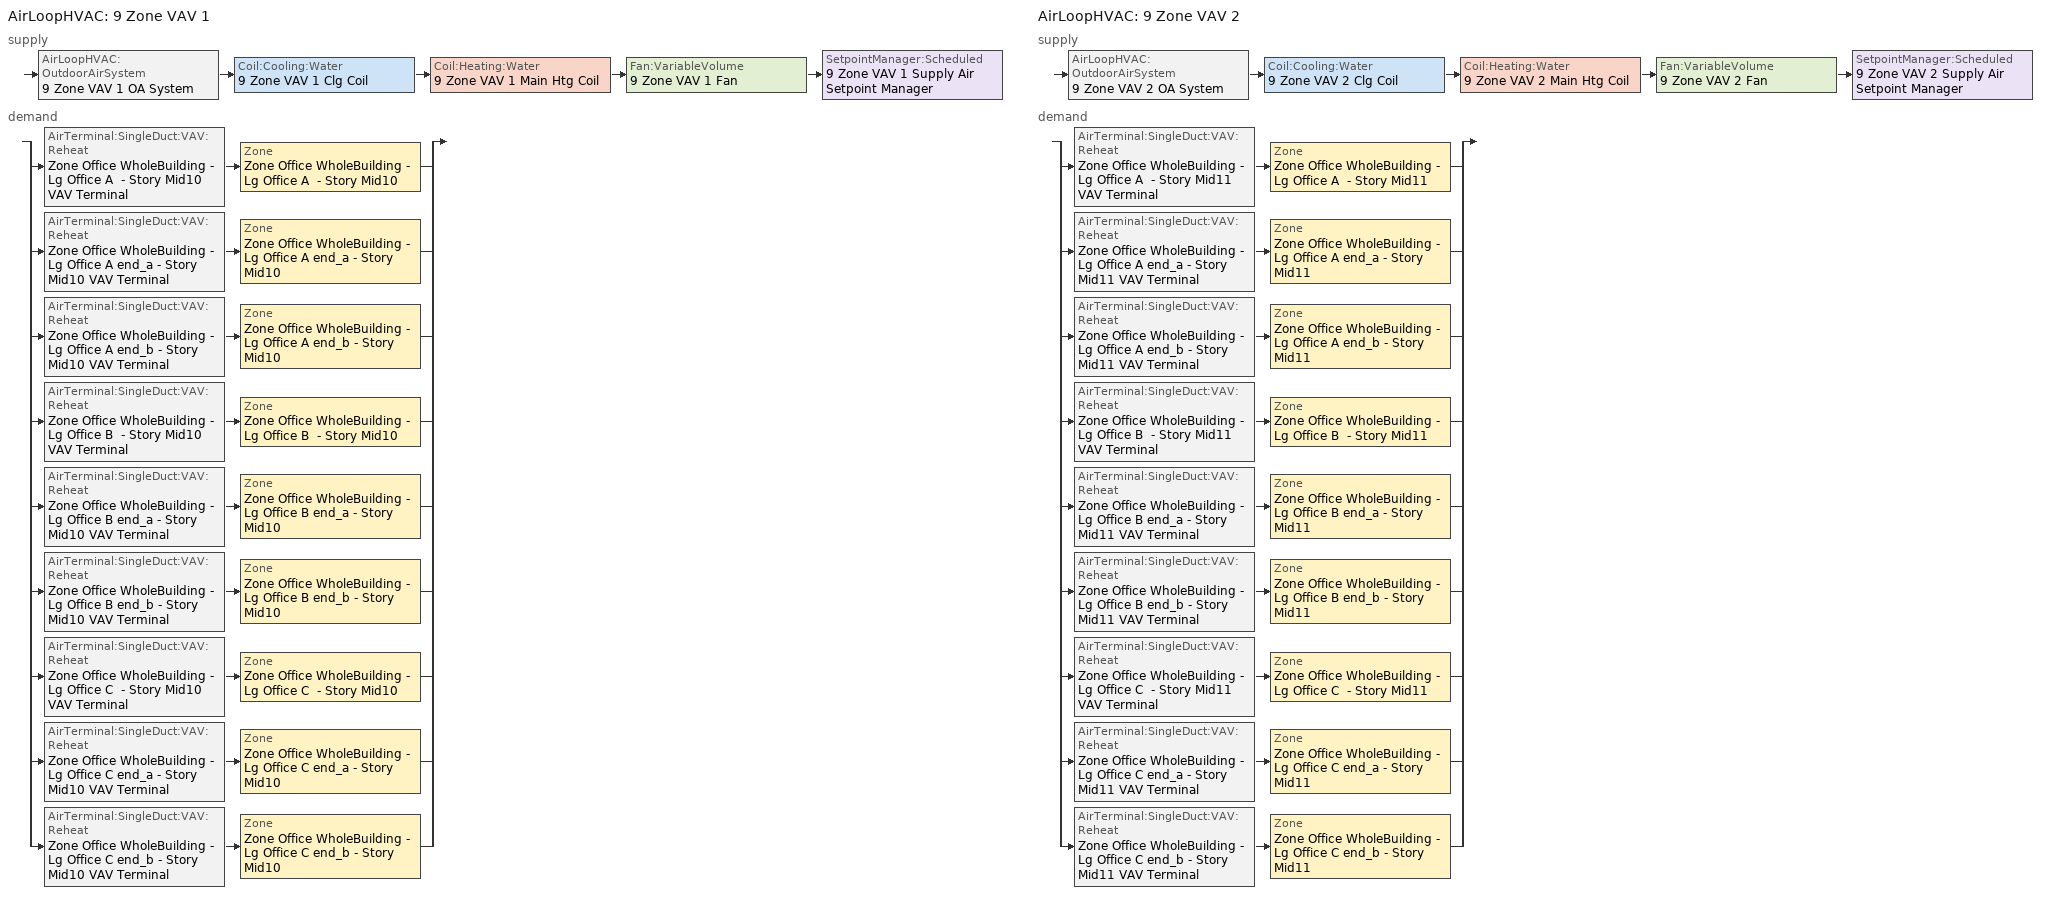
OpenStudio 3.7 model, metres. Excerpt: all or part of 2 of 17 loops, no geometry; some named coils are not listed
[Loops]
AirLoopHVAC '9 Zone VAV 1'
 supply: AirLoopHVAC:OutdoorAirSystem '9 Zone VAV 1 OA System' > Coil:Cooling:Water '9 Zone VAV 1 Clg Coil' > Coil:Heating:Water '9 Zone VAV 1 Main Htg Coil' > Fan:VariableVolume '9 Zone VAV 1 Fan' > SetpointManager:Scheduled '9 Zone VAV 1 Supply Air Setpoint Manager'
 demand: split
  | AirTerminal:SingleDuct:VAV:Reheat 'Zone Office WholeBuilding - Lg Office A  - Story Mid10 VAV Terminal' > Zone 'Zone Office WholeBuilding - Lg Office A  - Story Mid10'
  | AirTerminal:SingleDuct:VAV:Reheat 'Zone Office WholeBuilding - Lg Office A end_a - Story Mid10 VAV Terminal' > Zone 'Zone Office WholeBuilding - Lg Office A end_a - Story Mid10'
  | AirTerminal:SingleDuct:VAV:Reheat 'Zone Office WholeBuilding - Lg Office A end_b - Story Mid10 VAV Terminal' > Zone 'Zone Office WholeBuilding - Lg Office A end_b - Story Mid10'
  | AirTerminal:SingleDuct:VAV:Reheat 'Zone Office WholeBuilding - Lg Office B  - Story Mid10 VAV Terminal' > Zone 'Zone Office WholeBuilding - Lg Office B  - Story Mid10'
  | AirTerminal:SingleDuct:VAV:Reheat 'Zone Office WholeBuilding - Lg Office B end_a - Story Mid10 VAV Terminal' > Zone 'Zone Office WholeBuilding - Lg Office B end_a - Story Mid10'
  | AirTerminal:SingleDuct:VAV:Reheat 'Zone Office WholeBuilding - Lg Office B end_b - Story Mid10 VAV Terminal' > Zone 'Zone Office WholeBuilding - Lg Office B end_b - Story Mid10'
  | AirTerminal:SingleDuct:VAV:Reheat 'Zone Office WholeBuilding - Lg Office C  - Story Mid10 VAV Terminal' > Zone 'Zone Office WholeBuilding - Lg Office C  - Story Mid10'
  | AirTerminal:SingleDuct:VAV:Reheat 'Zone Office WholeBuilding - Lg Office C end_a - Story Mid10 VAV Terminal' > Zone 'Zone Office WholeBuilding - Lg Office C end_a - Story Mid10'
  | AirTerminal:SingleDuct:VAV:Reheat 'Zone Office WholeBuilding - Lg Office C end_b - Story Mid10 VAV Terminal' > Zone 'Zone Office WholeBuilding - Lg Office C end_b - Story Mid10'
AirLoopHVAC '9 Zone VAV 2'
 supply: AirLoopHVAC:OutdoorAirSystem '9 Zone VAV 2 OA System' > Coil:Cooling:Water '9 Zone VAV 2 Clg Coil' > Coil:Heating:Water '9 Zone VAV 2 Main Htg Coil' > Fan:VariableVolume '9 Zone VAV 2 Fan' > SetpointManager:Scheduled '9 Zone VAV 2 Supply Air Setpoint Manager'
 demand: split
  | AirTerminal:SingleDuct:VAV:Reheat 'Zone Office WholeBuilding - Lg Office A  - Story Mid11 VAV Terminal' > Zone 'Zone Office WholeBuilding - Lg Office A  - Story Mid11'
  | AirTerminal:SingleDuct:VAV:Reheat 'Zone Office WholeBuilding - Lg Office A end_a - Story Mid11 VAV Terminal' > Zone 'Zone Office WholeBuilding - Lg Office A end_a - Story Mid11'
  | AirTerminal:SingleDuct:VAV:Reheat 'Zone Office WholeBuilding - Lg Office A end_b - Story Mid11 VAV Terminal' > Zone 'Zone Office WholeBuilding - Lg Office A end_b - Story Mid11'
  | AirTerminal:SingleDuct:VAV:Reheat 'Zone Office WholeBuilding - Lg Office B  - Story Mid11 VAV Terminal' > Zone 'Zone Office WholeBuilding - Lg Office B  - Story Mid11'
  | AirTerminal:SingleDuct:VAV:Reheat 'Zone Office WholeBuilding - Lg Office B end_a - Story Mid11 VAV Terminal' > Zone 'Zone Office WholeBuilding - Lg Office B end_a - Story Mid11'
  | AirTerminal:SingleDuct:VAV:Reheat 'Zone Office WholeBuilding - Lg Office B end_b - Story Mid11 VAV Terminal' > Zone 'Zone Office WholeBuilding - Lg Office B end_b - Story Mid11'
  | AirTerminal:SingleDuct:VAV:Reheat 'Zone Office WholeBuilding - Lg Office C  - Story Mid11 VAV Terminal' > Zone 'Zone Office WholeBuilding - Lg Office C  - Story Mid11'
  | AirTerminal:SingleDuct:VAV:Reheat 'Zone Office WholeBuilding - Lg Office C end_a - Story Mid11 VAV Terminal' > Zone 'Zone Office WholeBuilding - Lg Office C end_a - Story Mid11'
  | AirTerminal:SingleDuct:VAV:Reheat 'Zone Office WholeBuilding - Lg Office C end_b - Story Mid11 VAV Terminal' > Zone 'Zone Office WholeBuilding - Lg Office C end_b - Story Mid11'
[Sizing:Zone] Zone Cooling Design Supply Air Temperature Input Method=SupplyAirTemperature; Zone Cooling Design Supply Air Temperature {C}=12.7778; Zone Cooling Design Supply Air Temperature Difference {deltaC}=11.11; Zone Heating Design Supply Air Temperature Input Method=SupplyAirTemperature; Zone Heating Design Supply Air Temperature {C}=40; Zone Heating Design Supply Air Temperature Difference {deltaC}=11.11; Zone Cooling Design Supply Air Humidity Ratio {kg-H2O/kg-air}=0.0085; Zone Heating Design Supply Air Humidity Ratio {kg-H2O/kg-air}=0.008; Cooling Design Air Flow Method=DesignDayWithLimit; Heating Design Air Flow Method=DesignDay; Account for Dedicated Outdoor Air System=No; Dedicated Outdoor Air System Control Strategy=NeutralSupplyAir; Dedicated Outdoor Air Low Setpoint Temperature for Design {C}=autosize; Dedicated Outdoor Air High Setpoint Temperature for Design {C}=autosize; Zone Load Sizing Method=Sensible Load Only No Latent Load; Zone Latent Cooling Design Supply Air Humidity Ratio Input Method=HumidityRatioDifference; Zone Cooling Design Supply Air Humidity Ratio Difference {kgWater/kgDryAir}=0.005; Zone Latent Heating Design Supply Air Humidity Ratio Input Method=HumidityRatioDifference; Zone Humidification Design Supply Air Humidity Ratio Difference {kgWater/kgDryAir}=0.005
Zone Office WholeBuilding - Lg Office A end_a - Story Mid10; Zone Office WholeBuilding - Lg Office B end_a - Story Mid10; Zone Office WholeBuilding - Lg Office C end_a - Story Mid10; Zone Office WholeBuilding - Lg Office A  - Story Mid10; Zone Office WholeBuilding - Lg Office B  - Story Mid10; Zone Office WholeBuilding - Lg Office C  - Story Mid10; Zone Office WholeBuilding - Lg Office A end_b - Story Mid10; Zone Office WholeBuilding - Lg Office B end_b - Story Mid10; Zone Office WholeBuilding - Lg Office C end_b - Story Mid10; Zone Office WholeBuilding - Lg Office A end_a - Story Mid11; Zone Office WholeBuilding - Lg Office B end_a - Story Mid11; Zone Office WholeBuilding - Lg Office C end_a - Story Mid11; Zone Office WholeBuilding - Lg Office A  - Story Mid11; Zone Office WholeBuilding - Lg Office B  - Story Mid11; Zone Office WholeBuilding - Lg Office C  - Story Mid11; Zone Office WholeBuilding - Lg Office A end_b - Story Mid11; Zone Office WholeBuilding - Lg Office B end_b - Story Mid11; Zone Office WholeBuilding - Lg Office C end_b - Story Mid11
[Zone equipment]
Zone Office WholeBuilding - Lg Office A end_a - Story Mid10: Zone Office WholeBuilding - Lg Office A end_a - Story Mid10 VAV Terminal
Zone Office WholeBuilding - Lg Office B end_a - Story Mid10: Zone Office WholeBuilding - Lg Office B end_a - Story Mid10 VAV Terminal
Zone Office WholeBuilding - Lg Office C end_a - Story Mid10: Zone Office WholeBuilding - Lg Office C end_a - Story Mid10 VAV Terminal
Zone Office WholeBuilding - Lg Office A  - Story Mid10: Zone Office WholeBuilding - Lg Office A  - Story Mid10 VAV Terminal
Zone Office WholeBuilding - Lg Office B  - Story Mid10: Zone Office WholeBuilding - Lg Office B  - Story Mid10 VAV Terminal
Zone Office WholeBuilding - Lg Office C  - Story Mid10: Zone Office WholeBuilding - Lg Office C  - Story Mid10 VAV Terminal
Zone Office WholeBuilding - Lg Office A end_b - Story Mid10: Zone Office WholeBuilding - Lg Office A end_b - Story Mid10 VAV Terminal
Zone Office WholeBuilding - Lg Office B end_b - Story Mid10: Zone Office WholeBuilding - Lg Office B end_b - Story Mid10 VAV Terminal
Zone Office WholeBuilding - Lg Office C end_b - Story Mid10: Zone Office WholeBuilding - Lg Office C end_b - Story Mid10 VAV Terminal
Zone Office WholeBuilding - Lg Office A end_a - Story Mid11: Zone Office WholeBuilding - Lg Office A end_a - Story Mid11 VAV Terminal
Zone Office WholeBuilding - Lg Office B end_a - Story Mid11: Zone Office WholeBuilding - Lg Office B end_a - Story Mid11 VAV Terminal
Zone Office WholeBuilding - Lg Office C end_a - Story Mid11: Zone Office WholeBuilding - Lg Office C end_a - Story Mid11 VAV Terminal
Zone Office WholeBuilding - Lg Office A  - Story Mid11: Zone Office WholeBuilding - Lg Office A  - Story Mid11 VAV Terminal
Zone Office WholeBuilding - Lg Office B  - Story Mid11: Zone Office WholeBuilding - Lg Office B  - Story Mid11 VAV Terminal
Zone Office WholeBuilding - Lg Office C  - Story Mid11: Zone Office WholeBuilding - Lg Office C  - Story Mid11 VAV Terminal
Zone Office WholeBuilding - Lg Office A end_b - Story Mid11: Zone Office WholeBuilding - Lg Office A end_b - Story Mid11 VAV Terminal
Zone Office WholeBuilding - Lg Office B end_b - Story Mid11: Zone Office WholeBuilding - Lg Office B end_b - Story Mid11 VAV Terminal
Zone Office WholeBuilding - Lg Office C end_b - Story Mid11: Zone Office WholeBuilding - Lg Office C end_b - Story Mid11 VAV Terminal
[SetpointManager:Scheduled] Control Variable=Temperature; Schedule=Supply Air Temp - 55.0F
Name | Setpoint Node or NodeList
9 Zone VAV 1 Supply Air Setpoint Manager | 9 Zone VAV 1 Supply Outlet Node
9 Zone VAV 2 Supply Air Setpoint Manager | 9 Zone VAV 2 Supply Outlet Node
[AirLoopHVAC] Design Supply Air Flow Rate {m3/s}=autosize; Design Return Air Flow Fraction of Supply Air Flow=1
Name | Availability Schedule
9 Zone VAV 1 | 9 Zone VAV 1 Occ Sch
9 Zone VAV 2 | 9 Zone VAV 2 Occ Sch
[Sizing:System] Type of Load to Size On=Sensible; Design Outdoor Air Flow Rate {m3/s}=Autosize; Central Heating Maximum System Air Flow Ratio=0.3; Preheat Design Temperature {C}=7.22222; Preheat Design Humidity Ratio {kg-H2O/kg-Air}=0.008; Precool Design Temperature {C}=12.7778; Precool Design Humidity Ratio {kg-H2O/kg-Air}=0.008; Central Cooling Design Supply Air Temperature {C}=12.7778; Central Heating Design Supply Air Temperature {C}=12.7778; Sizing Option=Coincident; 100% Outdoor Air in Cooling=No; 100% Outdoor Air in Heating=No; Central Cooling Design Supply Air Humidity Ratio {kg-H2O/kg-Air}=0.0085; Central Heating Design Supply Air Humidity Ratio {kg-H2O/kg-Air}=0.008; Cooling Design Air Flow Method=DesignDay; Heating Design Air Flow Method=DesignDay; System Outdoor Air Method=ZoneSum; Zone Maximum Outdoor Air Fraction=1; Cooling Supply Air Flow Rate Per Floor Area {m3/s-m2}=0.00996765; Cooling Fraction of Autosized Cooling Supply Air Flow Rate=1; Cooling Supply Air Flow Rate Per Unit Cooling Capacity {m3/s-W}=3.94755e-05; Heating Supply Air Flow Rate Per Floor Area {m3/s-m2}=0.00996765; Heating Fraction of Autosized Heating Supply Air Flow Rate=1; Heating Fraction of Autosized Cooling Supply Air Flow Rate=1; Heating Supply Air Flow Rate Per Unit Heating Capacity {m3/s-W}=3.15882e-05; Cooling Design Capacity Method=CoolingDesignCapacity; Cooling Design Capacity {W}=autosize; Cooling Design Capacity Per Floor Area {W/m2}=234.7; Fraction of Autosized Cooling Design Capacity=1; Heating Design Capacity Method=HeatingDesignCapacity; Heating Design Capacity {W}=autosize; Heating Design Capacity Per Floor Area {W/m2}=157; Fraction of Autosized Heating Design Capacity=1; Central Cooling Capacity Control Method=OnOff; Occupant Diversity=autosize
9 Zone VAV 1; 9 Zone VAV 2
[Fan:VariableVolume] Availability Schedule=Always On Discrete; Fan Total Efficiency=0.6006; Pressure Rise {Pa}=1574.24; Maximum Flow Rate {m3/s}=Autosize; Fan Power Minimum Flow Rate Input Method=Fraction; Fan Power Minimum Flow Fraction=0.25; Fan Power Minimum Air Flow Rate {m3/s}=0; Motor Efficiency=0.924; Motor In Airstream Fraction=1; Fan Power Coefficient 1=0.189848; Fan Power Coefficient 2=0.31447; Fan Power Coefficient 3=0.495682; Fan Power Coefficient 4=0; Fan Power Coefficient 5=0
9 Zone VAV 1 Fan; 9 Zone VAV 2 Fan
[Controller:OutdoorAir] Minimum Outdoor Air Flow Rate {m3/s}=autosize; Maximum Outdoor Air Flow Rate {m3/s}=Autosize; Economizer Control Type=NoEconomizer; Economizer Control Action Type=ModulateFlow; Economizer Maximum Limit Dry-Bulb Temperature {C}=12.7778; Economizer Maximum Limit Enthalpy {J/kg}=64000; Lockout Type=LockoutWithHeating; Minimum Limit Type=FixedMinimum; Minimum Outdoor Air Schedule=Always On Discrete; High Humidity Control=No; Heat Recovery Bypass Control Type=BypassWhenWithinEconomizerLimits; Economizer Operation Staging=InterlockedWithMechanicalCooling
Name | Controller Mechanical Ventilation
9 Zone VAV 1 OA Controller | 9 Zone VAV 1 Vent Controller
9 Zone VAV 2 OA Controller | 9 Zone VAV 2 Vent Controller
[Controller:MechanicalVentilation] Availability Schedule=Always On Discrete; System Outdoor Air Method=ZoneSum
9 Zone VAV 1 Vent Controller; 9 Zone VAV 2 Vent Controller
[AirLoopHVAC:OutdoorAirSystem]
Name | Controller
9 Zone VAV 1 OA System | 9 Zone VAV 1 OA Controller
9 Zone VAV 2 OA System | 9 Zone VAV 2 OA Controller
[AirTerminal:SingleDuct:VAV:Reheat] Availability Schedule=Always On Discrete; Maximum Air Flow Rate {m3/s}=AutoSize; Zone Minimum Air Flow Input Method=Constant; Constant Minimum Air Flow Fraction=0.3; Fixed Minimum Air Flow Rate {m3/s}=0; Maximum Hot Water or Steam Flow Rate {m3/s}=AutoSize; Minimum Hot Water or Steam Flow Rate {m3/s}=0; Convergence Tolerance=0.001; Damper Heating Action=Normal; Maximum Flow per Zone Floor Area During Reheat {m3/s-m2}=AutoSize; Maximum Flow Fraction During Reheat=AutoSize; Maximum Reheat Air Temperature {C}=40; Control For Outdoor Air=No
Name | Reheat Coil
Zone Office WholeBuilding - Lg Office A  - Story Mid10 VAV Terminal | Zone Office WholeBuilding - Lg Office A  - Story Mid10 Reheat Coil
Zone Office WholeBuilding - Lg Office A end_a - Story Mid10 VAV Terminal | Zone Office WholeBuilding - Lg Office A end_a - Story Mid10 Reheat Coil
Zone Office WholeBuilding - Lg Office A end_b - Story Mid10 VAV Terminal | Zone Office WholeBuilding - Lg Office A end_b - Story Mid10 Reheat Coil
Zone Office WholeBuilding - Lg Office B  - Story Mid10 VAV Terminal | Zone Office WholeBuilding - Lg Office B  - Story Mid10 Reheat Coil
Zone Office WholeBuilding - Lg Office B end_a - Story Mid10 VAV Terminal | Zone Office WholeBuilding - Lg Office B end_a - Story Mid10 Reheat Coil
Zone Office WholeBuilding - Lg Office B end_b - Story Mid10 VAV Terminal | Zone Office WholeBuilding - Lg Office B end_b - Story Mid10 Reheat Coil
Zone Office WholeBuilding - Lg Office C  - Story Mid10 VAV Terminal | Zone Office WholeBuilding - Lg Office C  - Story Mid10 Reheat Coil
Zone Office WholeBuilding - Lg Office C end_a - Story Mid10 VAV Terminal | Zone Office WholeBuilding - Lg Office C end_a - Story Mid10 Reheat Coil
Zone Office WholeBuilding - Lg Office C end_b - Story Mid10 VAV Terminal | Zone Office WholeBuilding - Lg Office C end_b - Story Mid10 Reheat Coil
Zone Office WholeBuilding - Lg Office A  - Story Mid11 VAV Terminal | Zone Office WholeBuilding - Lg Office A  - Story Mid11 Reheat Coil
Zone Office WholeBuilding - Lg Office A end_a - Story Mid11 VAV Terminal | Zone Office WholeBuilding - Lg Office A end_a - Story Mid11 Reheat Coil
Zone Office WholeBuilding - Lg Office A end_b - Story Mid11 VAV Terminal | Zone Office WholeBuilding - Lg Office A end_b - Story Mid11 Reheat Coil
Zone Office WholeBuilding - Lg Office B  - Story Mid11 VAV Terminal | Zone Office WholeBuilding - Lg Office B  - Story Mid11 Reheat Coil
Zone Office WholeBuilding - Lg Office B end_a - Story Mid11 VAV Terminal | Zone Office WholeBuilding - Lg Office B end_a - Story Mid11 Reheat Coil
Zone Office WholeBuilding - Lg Office B end_b - Story Mid11 VAV Terminal | Zone Office WholeBuilding - Lg Office B end_b - Story Mid11 Reheat Coil
Zone Office WholeBuilding - Lg Office C  - Story Mid11 VAV Terminal | Zone Office WholeBuilding - Lg Office C  - Story Mid11 Reheat Coil
Zone Office WholeBuilding - Lg Office C end_a - Story Mid11 VAV Terminal | Zone Office WholeBuilding - Lg Office C end_a - Story Mid11 Reheat Coil
Zone Office WholeBuilding - Lg Office C end_b - Story Mid11 VAV Terminal | Zone Office WholeBuilding - Lg Office C end_b - Story Mid11 Reheat Coil
[Schedule:Ruleset]
Name | Default Day Schedule | Summer Design Day Schedule | Winter Design Day Schedule
Supply Air Temp - 55.0F | Supply Air Temp - 55.0F Default
9 Zone VAV 1 Occ Sch | 9 Zone VAV 1 Occ Sch Default | 9 Zone VAV 1 Occ Sch Summer Design Day | 9 Zone VAV 1 Occ Sch Winter Design Day
9 Zone VAV 2 Occ Sch | 9 Zone VAV 2 Occ Sch Default | 9 Zone VAV 2 Occ Sch Summer Design Day | 9 Zone VAV 2 Occ Sch Winter Design Day
[Schedule:Day]
Supply Air Temp - 55.0F Default; autogen Supply Air Temp - 55.0F 0_day_sch; autogen Supply Air Temp - 55.0F 1_day_sch: Yes, 24, 0, 12.7778
9 Zone VAV 1 Occ Sch Default; 9 Zone VAV 2 Occ Sch Default: 3, 30, 0, 18, 15, 1, 24, 0, 0
9 Zone VAV 1 Occ Sch Winter Design Day; 9 Zone VAV 1 Occ Sch Summer Design Day; 9 Zone VAV 2 Occ Sch Winter Design Day; 9 Zone VAV 2 Occ Sch Summer Design Day: 24, 0, 1
9 Zone VAV 1 Occ Sch Saturday; 9 Zone VAV 2 Occ Sch Saturday: 3, 45, 0, 20, 22, 1, 24, 0, 0
9 Zone VAV 1 Occ Sch Sunday; 9 Zone VAV 2 Occ Sch Sunday: 24, 0, 0
[Schedule:Rule]
autogen Supply Air Temp - 55.0F 0: Schedule Ruleset=Supply Air Temp - 55.0F; Rule Order=0; Day Schedule=autogen Supply Air Temp - 55.0F 0_day_sch; Apply Sunday=Yes; Apply Monday=Yes; Apply Tuesday=Yes; Apply Wednesday=Yes; Apply Thursday=Yes; Apply Friday=Yes; Apply Saturday=Yes; Date Specification Type=SpecificDates; Specific Month 1=1; Specific Day 1=6; Specific Month 2=1; Specific Day 2=13; Specific Month 3=1; Specific Day 3=20; Specific Month 4=1; Specific Day 4=27; Specific Month 5=2; Specific Day 5=3; Specific Month 6=2; Specific Day 6=10; Specific Month 7=2; Specific Day 7=17; Specific Month 8=2; Specific Day 8=24; Specific Month 9=3; Specific Day 9=3; Specific Month 10=3; Specific Day 10=10; Specific Month 11=3; Specific Day 11=17; Specific Month 12=3; Specific Day 12=24; Specific Month 13=3; Specific Day 13=31; Specific Month 14=4; Specific Day 14=7; Specific Month 15=4; Specific Day 15=14; Specific Month 16=4; Specific Day 16=21; Specific Month 17=4; Specific Day 17=28; Specific Month 18=5; Specific Day 18=5; Specific Month 19=5; Specific Day 19=12; Specific Month 20=5; Specific Day 20=19; Specific Month 21=5; Specific Day 21=26; Specific Month 22=6; Specific Day 22=2; Specific Month 23=6; Specific Day 23=9; Specific Month 24=6; Specific Day 24=16; Specific Month 25=6; Specific Day 25=23; Specific Month 26=6; Specific Day 26=30; Specific Month 27=7; Specific Day 27=7; Specific Month 28=7; Specific Day 28=14; Specific Month 29=7; Specific Day 29=21; Specific Month 30=7; Specific Day 30=28; Specific Month 31=8; Specific Day 31=4; Specific Month 32=8; Specific Day 32=11; Specific Month 33=8; Specific Day 33=18; Specific Month 34=8; Specific Day 34=25; Specific Month 35=9; Specific Day 35=1; Specific Month 36=9; Specific Day 36=8; Specific Month 37=9; Specific Day 37=15; Specific Month 38=9; Specific Day 38=22; Specific Month 39=9; Specific Day 39=29; Specific Month 40=10; Specific Day 40=6; Specific Month 41=10; Specific Day 41=13; Specific Month 42=10; Specific Day 42=20; Specific Month 43=10; Specific Day 43=27; Specific Month 44=11; Specific Day 44=3; Specific Month 45=11; Specific Day 45=10; Specific Month 46=11; Specific Day 46=17; Specific Month 47=11; Specific Day 47=24; Specific Month 48=12; Specific Day 48=1; Specific Month 49=12; Specific Day 49=8; Specific Month 50=12; Specific Day 50=15; Specific Month 51=12; Specific Day 51=22; Specific Month 52=12; Specific Day 52=29
autogen Supply Air Temp - 55.0F 1: Schedule Ruleset=Supply Air Temp - 55.0F; Rule Order=1; Day Schedule=autogen Supply Air Temp - 55.0F 1_day_sch; Apply Sunday=Yes; Apply Monday=Yes; Apply Tuesday=Yes; Apply Wednesday=Yes; Apply Thursday=Yes; Apply Friday=Yes; Apply Saturday=Yes; Date Specification Type=SpecificDates; Specific Month 1=1; Specific Day 1=7; Specific Month 2=1; Specific Day 2=14; Specific Month 3=1; Specific Day 3=21; Specific Month 4=1; Specific Day 4=28; Specific Month 5=2; Specific Day 5=4; Specific Month 6=2; Specific Day 6=11; Specific Month 7=2; Specific Day 7=18; Specific Month 8=2; Specific Day 8=25; Specific Month 9=3; Specific Day 9=4; Specific Month 10=3; Specific Day 10=11; Specific Month 11=3; Specific Day 11=18; Specific Month 12=3; Specific Day 12=25; Specific Month 13=4; Specific Day 13=1; Specific Month 14=4; Specific Day 14=8; Specific Month 15=4; Specific Day 15=15; Specific Month 16=4; Specific Day 16=22; Specific Month 17=4; Specific Day 17=29; Specific Month 18=5; Specific Day 18=6; Specific Month 19=5; Specific Day 19=13; Specific Month 20=5; Specific Day 20=20; Specific Month 21=5; Specific Day 21=27; Specific Month 22=6; Specific Day 22=3; Specific Month 23=6; Specific Day 23=10; Specific Month 24=6; Specific Day 24=17; Specific Month 25=6; Specific Day 25=24; Specific Month 26=7; Specific Day 26=1; Specific Month 27=7; Specific Day 27=8; Specific Month 28=7; Specific Day 28=15; Specific Month 29=7; Specific Day 29=22; Specific Month 30=7; Specific Day 30=29; Specific Month 31=8; Specific Day 31=5; Specific Month 32=8; Specific Day 32=12; Specific Month 33=8; Specific Day 33=19; Specific Month 34=8; Specific Day 34=26; Specific Month 35=9; Specific Day 35=2; Specific Month 36=9; Specific Day 36=9; Specific Month 37=9; Specific Day 37=16; Specific Month 38=9; Specific Day 38=23; Specific Month 39=9; Specific Day 39=30; Specific Month 40=10; Specific Day 40=7; Specific Month 41=10; Specific Day 41=14; Specific Month 42=10; Specific Day 42=21; Specific Month 43=10; Specific Day 43=28; Specific Month 44=11; Specific Day 44=4; Specific Month 45=11; Specific Day 45=11; Specific Month 46=11; Specific Day 46=18; Specific Month 47=11; Specific Day 47=25; Specific Month 48=12; Specific Day 48=2; Specific Month 49=12; Specific Day 49=9; Specific Month 50=12; Specific Day 50=16; Specific Month 51=12; Specific Day 51=23; Specific Month 52=12; Specific Day 52=30
9 Zone VAV 1 Occ Sch Saturday Rule: Schedule Ruleset=9 Zone VAV 1 Occ Sch; Rule Order=1; Day Schedule=9 Zone VAV 1 Occ Sch Saturday; Apply Saturday=Yes; Date Specification Type=DateRange; Start Month=1; Start Day=1; End Month=12; End Day=31
9 Zone VAV 1 Occ Sch Sunday Rule: Schedule Ruleset=9 Zone VAV 1 Occ Sch; Rule Order=0; Day Schedule=9 Zone VAV 1 Occ Sch Sunday; Apply Sunday=Yes; Date Specification Type=DateRange; Start Month=1; Start Day=1; End Month=12; End Day=31
9 Zone VAV 2 Occ Sch Saturday Rule: Schedule Ruleset=9 Zone VAV 2 Occ Sch; Rule Order=1; Day Schedule=9 Zone VAV 2 Occ Sch Saturday; Apply Saturday=Yes; Date Specification Type=DateRange; Start Month=1; Start Day=1; End Month=12; End Day=31
9 Zone VAV 2 Occ Sch Sunday Rule: Schedule Ruleset=9 Zone VAV 2 Occ Sch; Rule Order=0; Day Schedule=9 Zone VAV 2 Occ Sch Sunday; Apply Sunday=Yes; Date Specification Type=DateRange; Start Month=1; Start Day=1; End Month=12; End Day=31
[Schedule:Constant]
Always On Discrete: Value=1
